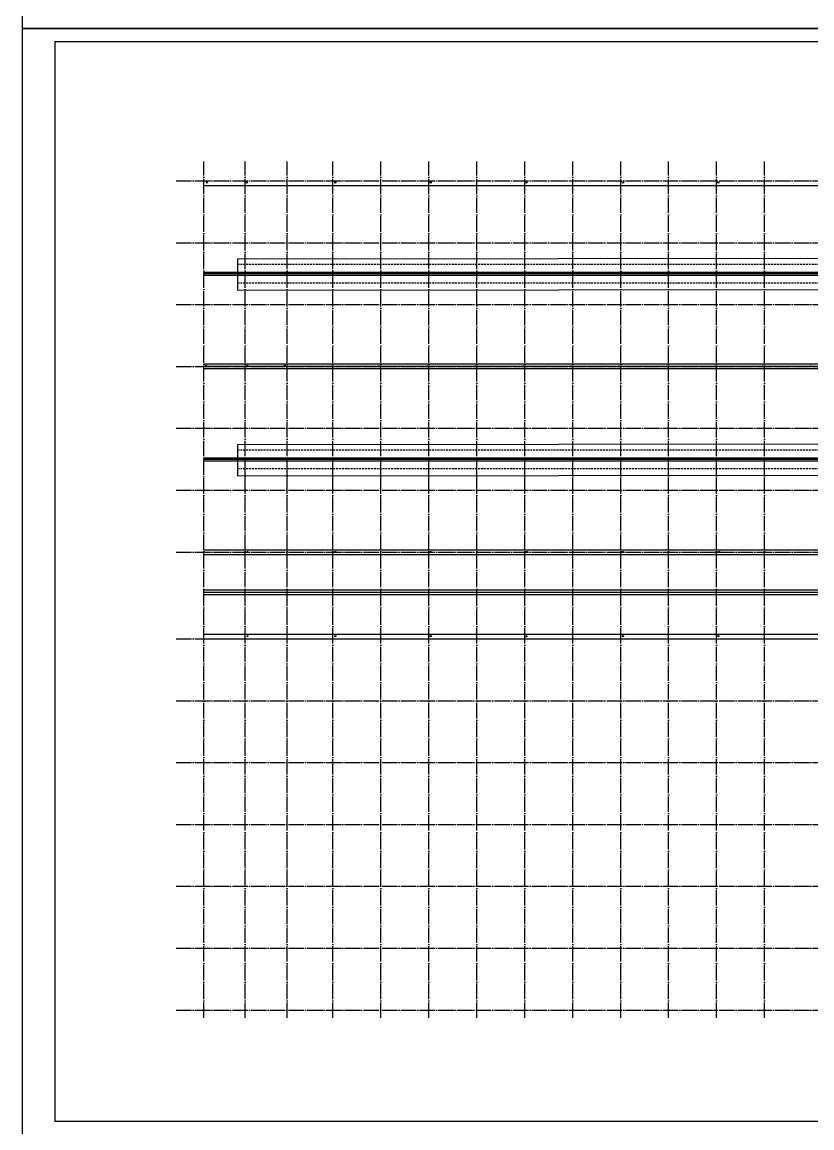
# Model space of a CAD drawing. Extents: x 4150464 to 4450492, y 75142 to 874437.
# Drawn here: x 4248288 to 4350393, y 341356 to 484326 of the extents above; entities that cross this region are included whole.
import ezdxf

# ---------------------------------------------------------------- set-up
doc = ezdxf.new("R2010")
doc.units = 0
doc.header["$LTSCALE"] = 1000
doc.header["$MEASUREMENT"] = 0
doc.linetypes.add('DOTE', pattern=[2.42, 2, -0.2, 0.02, -0.2])
doc.linetypes.add('H1', pattern=[0.375, 0.25, -0.125])
for name, color, linetype in [('DOTE', 8, 'DOTE'), ('PUB_TITLE', 4, 'Continuous'), ('屋面', 171, 'Continuous'), ('落水管', 2, 'Continuous')]:
    doc.layers.add(name, color=color, linetype=linetype)

msp = doc.modelspace()

# ---------------------------------------------------------------- linework, layer by layer
at = {"color": 0}
for p, q in [((4271796, 463209), (4406946, 463209)), ((4271796, 452009), (4406946, 452009)), ((4271796, 451809), (4406946, 451809)), ((4271796, 451609), (4406946, 451609)), ((4406946, 440109), (4271796, 440109)), ((4406946, 439509), (4271796, 439509)), ((4271796, 428009), (4406946, 428009)), ((4271796, 427809), (4406946, 427809)), ((4271796, 427609), (4406946, 427609)), ((4271796, 416109), (4406946, 416109)), ((4271796, 415509), (4406946, 415509)), ((4406946, 410869), (4271796, 410869)), ((4406946, 410569), (4271796, 410569)), ((4406946, 410269), (4271796, 410269)), ((4271796, 405189), (4406946, 405189)), ((4271796, 404589), (4406946, 404589))]:
    msp.add_line(p, q, dxfattribs=at)
at = {"layer": 'DOTE'}
for p, q in [((4271796, 355589), (4271796, 466309)), ((4277126, 355589), (4277126, 466309)), ((4282576, 355589), (4282576, 466309)), ((4288476, 355589), (4288476, 466309)), ((4294676, 355589), (4294676, 466309)), ((4300876, 355589), (4300876, 466309)), ((4307076, 355589), (4307076, 466309)), ((4313276, 355589), (4313276, 466309)), ((4319476, 355589), (4319476, 466309)), ((4325676, 355589), (4325676, 466309)), ((4331876, 355589), (4331876, 466309)), ((4338076, 355589), (4338076, 466309)), ((4344276, 355589), (4344276, 466309)), ((4268206, 463809), (4410535, 463809)), ((4268206, 455809), (4410535, 455809)), ((4268206, 447809), (4410535, 447809)), ((4268206, 439809), (4410535, 439809)), ((4268206, 431809), (4410535, 431809)), ((4268206, 423809), (4410535, 423809)), ((4268206, 415809), (4410535, 415809))]:
    msp.add_line(p, q, dxfattribs=at)
at = {"layer": 'DOTE', "linetype": 'ByBlock'}
msp.add_line((4406946, 439809), (4271796, 439809), dxfattribs=at)
at = {"layer": 'DOTE', "linetype": 'DOTE'}
for p, q in [((4268206, 404589), (4410055, 404589)), ((4268206, 396589), (4410055, 396589)), ((4268206, 388589), (4410055, 388589)), ((4268206, 380589), (4410055, 380589)), ((4268206, 372589), (4410055, 372589)), ((4268206, 364589), (4410055, 364589)), ((4268206, 356589), (4410055, 356589))]:
    msp.add_line(p, q, dxfattribs=at)
at = {"layer": 'PUB_TITLE'}
for points in [[(4248288, 483482), (4450418, 483482), (4450418, 626452), (4248288, 626452)], [(4248288, 483482), (4450418, 483482), (4450418, 626452), (4248288, 626452)], [(4248288, 340512), (4450418, 340512), (4450418, 483482), (4248288, 483482)], [(4248288, 340512), (4450418, 340512), (4450418, 483482), (4248288, 483482)]]:
    msp.add_lwpolyline(points, close=True, dxfattribs=at)
at = {"layer": 'PUB_TITLE', "const_width": 170}
msp.add_lwpolyline([(4252538, 342212), (4448718, 342212), (4448718, 481782), (4252538, 481782)], close=True, dxfattribs=at)
msp.add_lwpolyline([(4252538, 342212), (4448718, 342212), (4448718, 481782), (4252538, 481782)], close=True, dxfattribs=at)
at = {"layer": '屋面', "color": 6, "linetype": 'H1'}
for p, q in [((4276126, 453009), (4400776, 453009)), ((4276126, 450609), (4400776, 450609)), ((4276126, 429009), (4400776, 429009)), ((4276126, 426609), (4400776, 426609))]:
    msp.add_line(p, q, dxfattribs=at)
at = {"layer": '屋面', "color": 6}
for points in [[(4276126, 449672), (4400776, 449809), (4400776, 453809), (4276126, 453690)], [(4276126, 425672), (4400776, 425809), (4400776, 429809), (4276126, 429690)]]:
    msp.add_lwpolyline(points, close=True, dxfattribs=at)
at = {"layer": '落水管'}
for centre in [(4272168, 463582), (4277329, 463582), (4288773, 463582), (4301114, 463582), (4313486, 463582), (4325979, 463582), (4338298, 463582), (4272091, 439882), (4272091, 439882), (4277399, 439882), (4282234, 439882), (4288236, 439820), (4294436, 439820), (4300636, 439820), (4306836, 439820), (4313036, 439820), (4319236, 439820), (4325436, 439820), (4331636, 439820), (4337836, 439820), (4344036, 439820), (4350236, 439820), (4277423, 415809), (4288773, 415809), (4301114, 415809), (4313554, 415809), (4325979, 415809), (4338377, 415806), (4277423, 404928), (4288773, 404928), (4301114, 404928), (4313486, 404911), (4325979, 404928), (4338298, 404928)]:
    msp.add_circle(centre, 75, dxfattribs=at)

doc.saveas('drawing.dxf')
